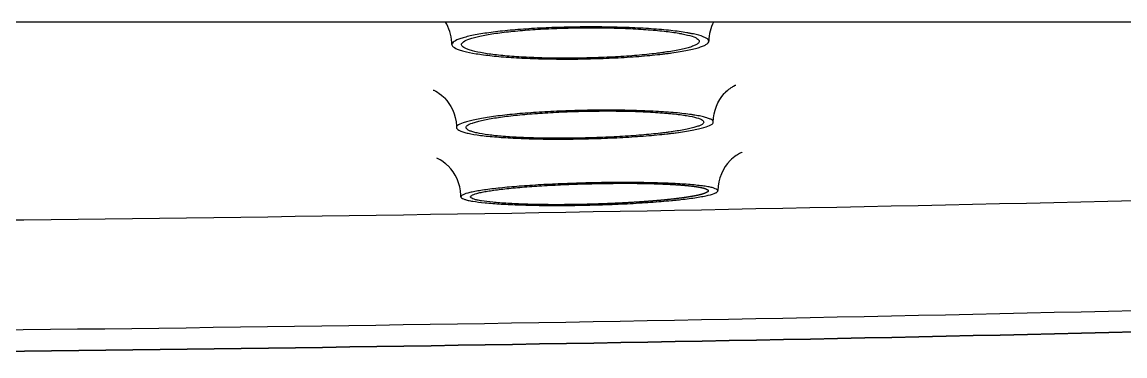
# Model space of a CAD drawing. Header units: millimetres. Extents: x 0 to 2809, y -1128 to 717.
# Drawn here: x 856 to 1027.7, y 312 to 364 of the extents above; entities that cross this region are included whole.
import ezdxf

# ---------------------------------------------------------------- set-up
doc = ezdxf.new("R2010")
doc.units = ezdxf.units.MM
doc.layers.add('Blocks', color=7, linetype='Continuous')
doc.layers.add('Blocks$Inner', color=7, linetype='Continuous', lineweight=25, true_color=0x007f00)
doc.layers.add('Blocks$Outline', color=7, linetype='Continuous', lineweight=35, true_color=0xff3f3f)

# ---------------------------------------------------------------- blocks, each defined once
blk = doc.blocks.new('Balcony Lounge Bench w Arm Front')
at = {"layer": 'Blocks$Inner'}
blk.add_lwpolyline([(1224.49, 364), (1060.55, 364), (874.6, 364), (778.67, 364), (712.85, 364), (647.03, 364), (551.1, 364), (365.15, 364), (201.21, 364)], dxfattribs=at)
for points, knots in [([(922.89, 360.5), (922.89, 360.61), (922.89, 360.71), (922.88, 360.82), (922.82, 362), (922.44, 363.1), (921.88, 364)], [0.000008, 0.000008, 0.000008, 0.000008, 0.359459, 0.359459, 0.359459, 4.273182, 4.273182, 4.273182, 4.273182]), ([(940.82, 363.2), (940.19, 363.18), (939.56, 363.17), (938.31, 363.12), (937.69, 363.1), (935.87, 363.01), (934.71, 362.94), (933.02, 362.81), (932.47, 362.76), (931.41, 362.66), (930.89, 362.61), (929.42, 362.45), (928.51, 362.33), (927.27, 362.13), (926.88, 362.06), (926.15, 361.92), (925.81, 361.85), (925.19, 361.71), (924.9, 361.63), (924.39, 361.48), (924.15, 361.4), (923.54, 361.17), (923.25, 361.01), (922.99, 360.77), (922.93, 360.69), (922.9, 360.57), (922.89, 360.53), (922.89, 360.5)], [147.786431, 147.786431, 147.786431, 147.786431, 149.68967, 149.68967, 151.592908, 151.592908, 155.399385, 155.399385, 157.302623, 157.302623, 159.205862, 159.205862, 163.012338, 163.012338, 164.915577, 164.915577, 166.818815, 166.818815, 168.722054, 168.722054, 170.625292, 170.625292, 174.431769, 174.431769, 176.335007, 176.335007, 177.180337, 177.180337, 177.180337, 177.180337]), ([(924.39, 360.5), (924.39, 360.53), (924.39, 360.57), (924.43, 360.68), (924.48, 360.75), (924.72, 360.98), (924.99, 361.13), (925.56, 361.36), (925.77, 361.43), (926.25, 361.58), (926.52, 361.65), (927.09, 361.78), (927.41, 361.85), (928.08, 361.98), (928.44, 362.05), (929.59, 362.24), (930.43, 362.35), (931.79, 362.51), (932.27, 362.56), (933.25, 362.65), (933.76, 362.69), (935.32, 362.82), (936.4, 362.89), (938.08, 362.97), (938.65, 362.99), (939.81, 363.04), (940.39, 363.06), (940.98, 363.07)], [383.124899, 383.124899, 383.124899, 383.124899, 384.265574, 384.265574, 386.833901, 386.833901, 391.970555, 391.970555, 394.538882, 394.538882, 397.10721, 397.10721, 399.675537, 399.675537, 402.243864, 402.243864, 407.380518, 407.380518, 409.948845, 409.948845, 412.517172, 412.517172, 417.653827, 417.653827, 420.222154, 420.222154, 422.790481, 422.790481, 422.790481, 422.790481]), ([(962.89, 361.01), (962.89, 361.09), (962.85, 361.17), (962.78, 361.26), (962.72, 361.34), (962.62, 361.41), (962.49, 361.49), (962.42, 361.53), (962.35, 361.57), (962.26, 361.61), (962.18, 361.64), (962.09, 361.68), (962, 361.72), (961.61, 361.87), (961.11, 362.01), (960.48, 362.14), (960.33, 362.17), (960.17, 362.21), (960, 362.24), (959.82, 362.27), (959.65, 362.3), (959.46, 362.33), (959.09, 362.4), (958.7, 362.46), (958.29, 362.51), (957.45, 362.63), (956.53, 362.73), (955.5, 362.82), (954.99, 362.86), (954.46, 362.91), (953.92, 362.94), (953.37, 362.98), (952.81, 363.02), (952.23, 363.05), (951.66, 363.08), (951.07, 363.11), (950.46, 363.13), (949.85, 363.15), (949.23, 363.17), (948.6, 363.19), (947.34, 363.22), (946.06, 363.24), (944.76, 363.24), (944.13, 363.24), (943.49, 363.24), (942.84, 363.23)], [250.332814, 250.332814, 250.332814, 250.332814, 253.121177, 253.121177, 253.121177, 255.775128, 255.775128, 255.775128, 257.110629, 257.110629, 257.110629, 258.438624, 258.438624, 258.438624, 263.732217, 263.732217, 263.732217, 265.063012, 265.063012, 265.063012, 266.397936, 266.397936, 266.397936, 269.047181, 269.047181, 269.047181, 274.351006, 274.351006, 274.351006, 277.011787, 277.011787, 277.011787, 279.652688, 279.652688, 279.652688, 282.299131, 282.299131, 282.299131, 284.965807, 284.965807, 284.965807, 290.259437, 290.259437, 290.259437, 292.851377, 292.851377, 292.851377, 292.851377]), ([(942.85, 363.1), (943.44, 363.11), (944.03, 363.11), (944.62, 363.11), (945.82, 363.11), (947.01, 363.1), (948.17, 363.07), (948.75, 363.05), (949.33, 363.03), (949.89, 363.01), (950.45, 362.99), (951, 362.96), (951.53, 362.93), (952.07, 362.9), (952.58, 362.87), (953.09, 362.84), (953.59, 362.8), (954.08, 362.76), (954.56, 362.72), (955.51, 362.63), (956.36, 362.54), (957.13, 362.43), (957.52, 362.38), (957.88, 362.32), (958.22, 362.26), (958.39, 362.23), (958.55, 362.2), (958.71, 362.17), (958.87, 362.14), (959.02, 362.11), (959.17, 362.08), (959.74, 361.95), (960.21, 361.82), (960.56, 361.68), (960.65, 361.64), (960.74, 361.61), (960.81, 361.57), (960.89, 361.54), (960.96, 361.5), (961.02, 361.46), (961.14, 361.39), (961.23, 361.32), (961.29, 361.24), (961.36, 361.17), (961.39, 361.09), (961.39, 361.01)], [256.565289, 256.565289, 256.565289, 256.565289, 259.156974, 259.156974, 259.156974, 264.450055, 264.450055, 264.450055, 267.116451, 267.116451, 267.116451, 269.762622, 269.762622, 269.762622, 272.403262, 272.403262, 272.403262, 275.063796, 275.063796, 275.063796, 280.367193, 280.367193, 280.367193, 283.016261, 283.016261, 283.016261, 284.351107, 284.351107, 284.351107, 285.681831, 285.681831, 285.681831, 290.975217, 290.975217, 290.975217, 292.303178, 292.303178, 292.303178, 293.638652, 293.638652, 293.638652, 296.292571, 296.292571, 296.292571, 299.080828, 299.080828, 299.080828, 299.080828]), ([(961.39, 361.01), (961.39, 360.94), (961.36, 360.86), (961.31, 360.79), (961.28, 360.75), (961.24, 360.71), (961.2, 360.68), (961.16, 360.64), (961.11, 360.6), (961.05, 360.56), (960.94, 360.48), (960.79, 360.41), (960.62, 360.33), (960.45, 360.26), (960.25, 360.18), (960.02, 360.11), (959.9, 360.07), (959.78, 360.04), (959.65, 360), (959.53, 359.96), (959.39, 359.93), (959.25, 359.89), (958.68, 359.75), (958.01, 359.61), (957.25, 359.48), (956.87, 359.41), (956.47, 359.35), (956.04, 359.29), (955.83, 359.26), (955.61, 359.23), (955.38, 359.2), (955.16, 359.17), (954.93, 359.14), (954.7, 359.11), (953.77, 359), (952.77, 358.9), (951.7, 358.81), (951.17, 358.76), (950.62, 358.72), (950.06, 358.68), (949.5, 358.64), (948.93, 358.61), (948.35, 358.57), (947.2, 358.51), (946.02, 358.46), (944.8, 358.42)], [299.080828, 299.080828, 299.080828, 299.080828, 301.59227, 301.59227, 301.59227, 302.928021, 302.928021, 302.928021, 304.256984, 304.256984, 304.256984, 306.900479, 306.900479, 306.900479, 309.544902, 309.544902, 309.544902, 310.875044, 310.875044, 310.875044, 312.210674, 312.210674, 312.210674, 317.509031, 317.509031, 317.509031, 320.165036, 320.165036, 320.165036, 321.500133, 321.500133, 321.500133, 322.827205, 322.827205, 322.827205, 328.121392, 328.121392, 328.121392, 330.788385, 330.788385, 330.788385, 333.436259, 333.436259, 333.436259, 338.742167, 338.742167, 338.742167, 338.742167]), ([(944.94, 358.3), (946.27, 358.33), (947.55, 358.38), (948.79, 358.45), (949.42, 358.48), (950.03, 358.52), (950.64, 358.56), (951.24, 358.6), (951.84, 358.65), (952.42, 358.69), (953.57, 358.79), (954.65, 358.9), (955.65, 359.01), (955.9, 359.04), (956.15, 359.07), (956.39, 359.1), (956.64, 359.13), (956.87, 359.17), (957.11, 359.2), (957.57, 359.26), (958.01, 359.33), (958.42, 359.4), (959.24, 359.53), (959.96, 359.68), (960.57, 359.83), (960.73, 359.87), (960.87, 359.91), (961.01, 359.95), (961.15, 359.98), (961.28, 360.02), (961.41, 360.06), (961.65, 360.14), (961.87, 360.22), (962.06, 360.3), (962.24, 360.38), (962.4, 360.46), (962.52, 360.54), (962.59, 360.58), (962.64, 360.62), (962.69, 360.66), (962.73, 360.7), (962.77, 360.74), (962.8, 360.78), (962.86, 360.86), (962.89, 360.93), (962.89, 361.01)], [210.671317, 210.671317, 210.671317, 210.671317, 215.977556, 215.977556, 215.977556, 218.625545, 218.625545, 218.625545, 221.292619, 221.292619, 221.292619, 226.586873, 226.586873, 226.586873, 227.913944, 227.913944, 227.913944, 229.249034, 229.249034, 229.249034, 231.905011, 231.905011, 231.905011, 237.203272, 237.203272, 237.203272, 238.538874, 238.538874, 238.538874, 239.868986, 239.868986, 239.868986, 242.513356, 242.513356, 242.513356, 245.156804, 245.156804, 245.156804, 246.485749, 246.485749, 246.485749, 247.821484, 247.821484, 247.821484, 250.332814, 250.332814, 250.332814, 250.332814]), ([(922.89, 360.5), (922.89, 360.45), (922.9, 360.41), (922.98, 360.2), (923.17, 360.05), (923.63, 359.82), (923.81, 359.74), (924.23, 359.6), (924.47, 359.53), (925.26, 359.32), (925.9, 359.19), (927.01, 359.01), (927.41, 358.95), (928.24, 358.84), (928.68, 358.79), (930.05, 358.64), (931.05, 358.56), (933.2, 358.42), (934.33, 358.36), (936.09, 358.3), (936.68, 358.28), (937.9, 358.25), (938.53, 358.25), (940.4, 358.23), (941.67, 358.23), (942.95, 358.25)], [177.180337, 177.180337, 177.180337, 177.180337, 178.238246, 178.238246, 182.044723, 182.044723, 183.947961, 183.947961, 185.851199, 185.851199, 189.657676, 189.657676, 191.560915, 191.560915, 193.464153, 193.464153, 197.27063, 197.27063, 201.077107, 201.077107, 202.980345, 202.980345, 204.883584, 204.883584, 208.69006, 208.69006, 208.69006, 208.69006]), ([(942.94, 358.38), (941.76, 358.36), (940.59, 358.36), (938.86, 358.37), (938.28, 358.38), (937.15, 358.4), (936.6, 358.42), (934.97, 358.48), (933.93, 358.53), (931.94, 358.66), (931.01, 358.74), (929.74, 358.88), (929.34, 358.93), (928.57, 359.03), (928.2, 359.09), (927.17, 359.26), (926.58, 359.38), (925.85, 359.58), (925.63, 359.64), (925.24, 359.78), (925.07, 359.85), (924.65, 360.07), (924.48, 360.22), (924.4, 360.41), (924.39, 360.45), (924.39, 360.5)], [340.604013, 340.604013, 340.604013, 340.604013, 345.740667, 345.740667, 348.308994, 348.308994, 350.877321, 350.877321, 356.013975, 356.013975, 361.15063, 361.15063, 363.718957, 363.718957, 366.287284, 366.287284, 371.423938, 371.423938, 373.992265, 373.992265, 376.560592, 376.560592, 381.697247, 381.697247, 383.124899, 383.124899, 383.124899, 383.124899]), ([(963.59, 348.41), (963.59, 350.15), (964.3, 351.76), (965.28, 352.85), (965.35, 352.92), (965.41, 352.99), (965.48, 353.05), (965.73, 353.31), (965.97, 353.51), (966.2, 353.67), (966.42, 353.83), (966.61, 353.95), (966.75, 354.02), (966.99, 354.15), (967.09, 354.18), (967.09, 354.18)], [62.865541, 62.865541, 62.865541, 62.865541, 68.50429, 68.50429, 68.50429, 68.874561, 68.874561, 68.874561, 70.319035, 70.319035, 70.319035, 71.786987, 71.786987, 71.786987, 74.223516, 74.223516, 74.223516, 74.223516]), ([(919.94, 353.41), (919.94, 353.42), (920.58, 353.31), (921.63, 352.28), (921.66, 352.25), (921.68, 352.23), (921.71, 352.2), (922.73, 351.17), (923.52, 349.58), (923.59, 347.83), (923.59, 347.74), (923.59, 347.65), (923.59, 347.57)], [-11.773348, -11.773348, -11.773348, -11.773348, -6.129342, -6.129342, -6.129342, -5.993134, -5.993134, -5.993134, -0.28321, -0.28321, -0.28321, -0.000009, -0.000009, -0.000009, -0.000009]), ([(941.56, 350.19), (940.92, 350.17), (940.29, 350.15), (939.04, 350.09), (938.42, 350.06), (936.6, 349.97), (935.43, 349.89), (933.75, 349.75), (933.2, 349.71), (932.13, 349.6), (931.62, 349.55), (930.14, 349.39), (929.23, 349.27), (927.98, 349.08), (927.59, 349.01), (926.86, 348.88), (926.52, 348.81), (925.9, 348.67), (925.61, 348.6), (925.09, 348.46), (924.86, 348.39), (924.24, 348.17), (923.95, 348.02), (923.69, 347.81), (923.64, 347.73), (923.6, 347.63), (923.59, 347.6), (923.59, 347.57)], [62.89842, 62.89842, 62.89842, 62.89842, 64.80312, 64.80312, 66.707821, 66.707821, 70.517223, 70.517223, 72.421924, 72.421924, 74.326625, 74.326625, 78.136026, 78.136026, 80.040727, 80.040727, 81.945428, 81.945428, 83.850129, 83.850129, 85.75483, 85.75483, 89.564231, 89.564231, 91.468932, 91.468932, 92.317305, 92.317305, 92.317305, 92.317305]), ([(925.09, 347.57), (925.09, 347.6), (925.1, 347.63), (925.13, 347.73), (925.19, 347.79), (925.43, 348), (925.7, 348.14), (926.26, 348.34), (926.48, 348.41), (926.96, 348.55), (927.23, 348.61), (927.8, 348.74), (928.12, 348.81), (928.79, 348.93), (929.15, 349), (930.3, 349.18), (931.14, 349.29), (932.51, 349.45), (932.99, 349.5), (933.98, 349.59), (934.49, 349.64), (936.05, 349.77), (937.13, 349.84), (938.81, 349.94), (939.38, 349.97), (940.54, 350.02), (941.12, 350.04), (941.71, 350.06)], [313.535662, 313.535662, 313.535662, 313.535662, 314.320401, 314.320401, 316.082339, 316.082339, 319.606216, 319.606216, 321.368154, 321.368154, 323.130092, 323.130092, 324.89203, 324.89203, 326.653969, 326.653969, 330.177845, 330.177845, 331.939783, 331.939783, 333.701721, 333.701721, 337.225598, 337.225598, 338.987536, 338.987536, 340.749474, 340.749474, 340.749474, 340.749474]), ([(963.59, 348.42), (963.59, 348.57), (963.45, 348.71), (963.13, 348.88), (963.05, 348.91), (962.89, 348.98), (962.8, 349.01), (962.51, 349.11), (962.29, 349.17), (961.79, 349.29), (961.51, 349.35), (961.04, 349.44), (960.88, 349.47), (960.54, 349.52), (960.36, 349.55), (959.44, 349.68), (958.61, 349.78), (957.22, 349.91), (956.73, 349.95), (955.71, 350.02), (955.18, 350.05), (953.54, 350.14), (952.39, 350.19), (950.57, 350.24), (949.95, 350.25), (948.69, 350.27), (948.06, 350.27), (946.78, 350.28), (946.13, 350.27), (944.83, 350.26), (944.18, 350.25), (943.52, 350.24)], [29.498103, 29.498103, 29.498103, 29.498103, 33.427424, 33.427424, 34.409754, 34.409754, 35.392084, 35.392084, 37.356745, 37.356745, 39.321405, 39.321405, 40.303736, 40.303736, 41.286066, 41.286066, 45.215387, 45.215387, 47.180048, 47.180048, 49.144708, 49.144708, 53.074029, 53.074029, 55.03869, 55.03869, 57.00335, 57.00335, 58.968011, 58.968011, 60.932671, 60.932671, 60.932671, 60.932671]), ([(943.53, 350.11), (944.14, 350.12), (944.75, 350.13), (946.55, 350.15), (947.74, 350.15), (949.48, 350.13), (950.06, 350.12), (951.18, 350.09), (951.73, 350.07), (952.79, 350.03), (953.31, 350), (954.32, 349.95), (954.81, 349.92), (956.23, 349.81), (957.08, 349.74), (958.24, 349.6), (958.6, 349.55), (959.11, 349.48), (959.27, 349.45), (959.59, 349.4), (959.74, 349.38), (960.46, 349.24), (960.92, 349.13), (961.36, 348.97), (961.45, 348.94), (961.6, 348.88), (961.66, 348.85), (961.85, 348.75), (961.94, 348.69), (962.06, 348.55), (962.09, 348.48), (962.09, 348.41)], [200.384133, 200.384133, 200.384133, 200.384133, 203.035006, 203.035006, 208.33675, 208.33675, 210.987622, 210.987622, 213.638495, 213.638495, 216.289367, 216.289367, 218.940239, 218.940239, 224.241983, 224.241983, 226.892856, 226.892856, 228.218292, 228.218292, 229.543728, 229.543728, 234.845472, 234.845472, 236.170908, 236.170908, 237.496345, 237.496345, 240.147217, 240.147217, 242.89454, 242.89454, 242.89454, 242.89454]), ([(923.59, 347.57), (923.59, 347.53), (923.6, 347.49), (923.69, 347.31), (923.87, 347.17), (924.33, 346.98), (924.51, 346.91), (924.93, 346.79), (925.17, 346.73), (925.97, 346.55), (926.61, 346.45), (927.72, 346.3), (928.12, 346.26), (928.95, 346.17), (929.39, 346.13), (930.31, 346.06), (930.79, 346.02), (931.79, 345.96), (932.31, 345.93), (933.92, 345.86), (935.05, 345.82), (936.81, 345.78), (937.41, 345.77), (938.63, 345.76), (939.26, 345.76), (941.13, 345.77), (942.4, 345.78), (943.68, 345.81)], [-0.000009, -0.000009, -0.000009, -0.000009, 1.05632, 1.05632, 4.865721, 4.865721, 6.770422, 6.770422, 8.675123, 8.675123, 12.484525, 12.484525, 14.389226, 14.389226, 16.293926, 16.293926, 18.198627, 18.198627, 20.103328, 20.103328, 23.91273, 23.91273, 25.817431, 25.817431, 27.722132, 27.722132, 31.531533, 31.531533, 31.531533, 31.531533]), ([(943.67, 345.94), (942.49, 345.91), (941.32, 345.89), (939.58, 345.89), (939, 345.89), (937.87, 345.9), (937.32, 345.9), (935.69, 345.94), (934.65, 345.97), (933.15, 346.04), (932.67, 346.06), (931.75, 346.12), (931.31, 346.15), (930.46, 346.22), (930.05, 346.26), (929.28, 346.34), (928.91, 346.38), (927.88, 346.52), (927.29, 346.62), (926.56, 346.78), (926.33, 346.83), (925.94, 346.95), (925.77, 347.01), (925.35, 347.2), (925.18, 347.32), (925.1, 347.49), (925.09, 347.53), (925.09, 347.57)], [284.367452, 284.367452, 284.367452, 284.367452, 287.891328, 287.891328, 289.653266, 289.653266, 291.415204, 291.415204, 294.939081, 294.939081, 296.701019, 296.701019, 298.462957, 298.462957, 300.224896, 300.224896, 301.986834, 301.986834, 305.51071, 305.51071, 307.272648, 307.272648, 309.034587, 309.034587, 312.558463, 312.558463, 313.535662, 313.535662, 313.535662, 313.535662]), ([(962.09, 348.41), (962.09, 348.35), (962.06, 348.28), (961.98, 348.18), (961.94, 348.15), (961.86, 348.08), (961.81, 348.05), (961.63, 347.94), (961.49, 347.87), (961.14, 347.74), (960.94, 347.67), (960.6, 347.57), (960.47, 347.54), (960.21, 347.47), (960.08, 347.44), (959.37, 347.27), (958.7, 347.15), (957.56, 346.97), (957.15, 346.91), (956.51, 346.82), (956.29, 346.79), (955.84, 346.74), (955.61, 346.71), (954.44, 346.58), (953.44, 346.48), (951.84, 346.35), (951.29, 346.31), (950.17, 346.23), (949.6, 346.19), (947.87, 346.09), (946.69, 346.04), (945.47, 345.99)], [242.89454, 242.89454, 242.89454, 242.89454, 245.448961, 245.448961, 246.774397, 246.774397, 248.099833, 248.099833, 250.750706, 250.750706, 253.401578, 253.401578, 254.727014, 254.727014, 256.05245, 256.05245, 261.354195, 261.354195, 264.005067, 264.005067, 265.330503, 265.330503, 266.655939, 266.655939, 271.957683, 271.957683, 274.608556, 274.608556, 277.259428, 277.259428, 282.561172, 282.561172, 282.561172, 282.561172]), ([(945.64, 345.87), (946.31, 345.89), (946.96, 345.91), (948.88, 346), (950.12, 346.07), (951.94, 346.19), (952.54, 346.23), (953.69, 346.33), (954.25, 346.37), (955.32, 346.48), (955.85, 346.53), (956.6, 346.61), (956.85, 346.64), (957.33, 346.7), (957.57, 346.73), (958.73, 346.88), (959.55, 347.01), (960.63, 347.21), (960.96, 347.28), (961.42, 347.38), (961.57, 347.42), (961.85, 347.49), (961.98, 347.52), (962.6, 347.7), (962.97, 347.84), (963.29, 348.02), (963.34, 348.06), (963.43, 348.13), (963.47, 348.17), (963.56, 348.28), (963.59, 348.35), (963.59, 348.41)], [33.484162, 33.484162, 33.484162, 33.484162, 35.448823, 35.448823, 39.378144, 39.378144, 41.342804, 41.342804, 43.307465, 43.307465, 45.272125, 45.272125, 46.254456, 46.254456, 47.236786, 47.236786, 51.166107, 51.166107, 53.130768, 53.130768, 54.113098, 54.113098, 55.095428, 55.095428, 59.024749, 59.024749, 60.007079, 60.007079, 60.98941, 60.98941, 62.865541, 62.865541, 62.865541, 62.865541]), ([(968.09, 343.71), (968.06, 343.7), (967.99, 343.67), (967.87, 343.62), (967.75, 343.56), (967.58, 343.48), (967.36, 343.34), (967.09, 343.18), (966.77, 342.95), (966.43, 342.64), (966.36, 342.57), (966.28, 342.5), (966.21, 342.43), (965.1, 341.31), (964.31, 339.59), (964.29, 337.76)], [31.999091, 31.999091, 31.999091, 31.999091, 33.417981, 33.417981, 33.417981, 34.853006, 34.853006, 34.853006, 36.635766, 36.635766, 36.635766, 37.014728, 37.014728, 37.014728, 42.885145, 42.885145, 42.885145, 42.885145]), ([(1224.49, 342.21), (1224.45, 342.21), (1224.41, 342.21), (1224.36, 342.2), (1223.78, 342.18), (1223.2, 342.16), (1222.61, 342.14), (1220.29, 342.05), (1217.96, 341.96), (1215.63, 341.87), (1210.97, 341.7), (1206.31, 341.52), (1201.66, 341.35), (1192.35, 341.01), (1183.03, 340.68), (1173.72, 340.35), (1155.1, 339.71), (1136.47, 339.1), (1117.83, 338.54), (1072.85, 337.17), (1027.85, 336.04), (982.84, 335.13), (937.84, 334.22), (892.83, 333.53), (847.81, 333.07), (802.83, 332.62), (757.83, 332.4), (712.85, 332.4)], [-1030.597712, -1030.597712, -1030.597712, -1030.597712, -1030.467005, -1030.467005, -1030.467005, -1028.716244, -1028.716244, -1028.716244, -1021.726434, -1021.726434, -1021.726434, -1007.74364, -1007.74364, -1007.74364, -979.788621, -979.788621, -979.788621, -923.867941, -923.867941, -923.867941, -788.816801, -788.816801, -788.816801, -653.768562, -653.768562, -653.768562, -518.79142, -518.79142, -518.79142, -518.79142]), ([(924.29, 336.77), (924.29, 336.86), (924.29, 336.94), (924.29, 337.03), (924.22, 338.84), (923.4, 340.49), (922.29, 341.58), (922.16, 341.7), (922.04, 341.81), (921.91, 341.92), (921.25, 342.47), (920.79, 342.71), (920.53, 342.81)], [0.000007, 0.000007, 0.000007, 0.000007, 0.271322, 0.271322, 0.271322, 6.009027, 6.009027, 6.009027, 6.652776, 6.652776, 6.652776, 9.885346, 9.885346, 9.885346, 9.885346]), ([(942.28, 338.89), (941.65, 338.87), (941.02, 338.85), (939.76, 338.79), (939.14, 338.77), (937.32, 338.68), (936.15, 338.61), (934.47, 338.5), (933.91, 338.46), (932.85, 338.37), (932.33, 338.33), (930.85, 338.2), (929.94, 338.1), (928.69, 337.95), (928.3, 337.9), (927.57, 337.79), (927.23, 337.74), (926.61, 337.63), (926.32, 337.57), (925.8, 337.46), (925.56, 337.41), (924.95, 337.24), (924.66, 337.12), (924.4, 336.96), (924.34, 336.9), (924.3, 336.82), (924.29, 336.8), (924.29, 336.77)], [191.879727, 191.879727, 191.879727, 191.879727, 193.784866, 193.784866, 195.690004, 195.690004, 199.500282, 199.500282, 201.405421, 201.405421, 203.31056, 203.31056, 207.120837, 207.120837, 209.025976, 209.025976, 210.931115, 210.931115, 212.836253, 212.836253, 214.741392, 214.741392, 218.55167, 218.55167, 220.456809, 220.456809, 221.309258, 221.309258, 221.309258, 221.309258]), ([(925.79, 336.77), (925.79, 336.79), (925.8, 336.82), (925.84, 336.89), (925.89, 336.94), (926.13, 337.1), (926.4, 337.2), (926.97, 337.36), (927.19, 337.41), (927.67, 337.52), (927.93, 337.57), (928.51, 337.67), (928.83, 337.72), (929.5, 337.82), (929.86, 337.87), (931.01, 338.01), (931.86, 338.1), (933.23, 338.23), (933.7, 338.27), (934.69, 338.35), (935.2, 338.38), (936.76, 338.49), (937.85, 338.56), (939.53, 338.64), (940.1, 338.67), (941.26, 338.72), (941.84, 338.74), (942.43, 338.76)], [299.750155, 299.750155, 299.750155, 299.750155, 300.900644, 300.900644, 303.471878, 303.471878, 308.614347, 308.614347, 311.185582, 311.185582, 313.756816, 313.756816, 316.328051, 316.328051, 318.899285, 318.899285, 324.041754, 324.041754, 326.612989, 326.612989, 329.184223, 329.184223, 334.326692, 334.326692, 336.897927, 336.897927, 339.469161, 339.469161, 339.469161, 339.469161]), ([(964.29, 337.72), (964.29, 337.83), (964.16, 337.94), (963.83, 338.07), (963.75, 338.1), (963.59, 338.15), (963.5, 338.18), (963.21, 338.25), (962.99, 338.3), (962.49, 338.39), (962.21, 338.43), (961.58, 338.51), (961.24, 338.55), (960.14, 338.67), (959.31, 338.73), (957.92, 338.82), (957.43, 338.84), (956.41, 338.89), (955.88, 338.91), (954.24, 338.96), (953.09, 338.98), (951.27, 339), (950.65, 339.01), (949.39, 339.01), (948.76, 339.01), (947.48, 339), (946.83, 338.99), (945.53, 338.97), (944.88, 338.96), (944.22, 338.94)], [157.821874, 157.821874, 157.821874, 157.821874, 161.752812, 161.752812, 162.735546, 162.735546, 163.71828, 163.71828, 165.683749, 165.683749, 167.649218, 167.649218, 169.614687, 169.614687, 173.545625, 173.545625, 175.511094, 175.511094, 177.476563, 177.476563, 181.407501, 181.407501, 183.37297, 183.37297, 185.338439, 185.338439, 187.303908, 187.303908, 189.269377, 189.269377, 189.269377, 189.269377]), ([(924.29, 336.77), (924.29, 336.74), (924.3, 336.71), (924.39, 336.57), (924.57, 336.47), (925.03, 336.32), (925.21, 336.27), (925.64, 336.17), (925.88, 336.13), (926.67, 336), (927.31, 335.92), (928.42, 335.81), (928.82, 335.77), (929.66, 335.71), (930.1, 335.68), (931.01, 335.62), (931.49, 335.6), (932.49, 335.55), (933.01, 335.53), (934.63, 335.48), (935.76, 335.45), (937.52, 335.43), (938.11, 335.43), (939.34, 335.43), (939.96, 335.43), (941.84, 335.44), (943.1, 335.46), (944.38, 335.49)], [221.309258, 221.309258, 221.309258, 221.309258, 222.361947, 222.361947, 226.172225, 226.172225, 228.077364, 228.077364, 229.982502, 229.982502, 233.79278, 233.79278, 235.697919, 235.697919, 237.603058, 237.603058, 239.508196, 239.508196, 241.413335, 241.413335, 245.223613, 245.223613, 247.128751, 247.128751, 249.03389, 249.03389, 252.844168, 252.844168, 252.844168, 252.844168]), ([(944.38, 335.62), (943.19, 335.59), (942.02, 335.57), (940.29, 335.55), (939.71, 335.55), (938.58, 335.55), (938.02, 335.55), (936.4, 335.57), (935.35, 335.59), (933.86, 335.64), (933.38, 335.66), (932.45, 335.7), (932.01, 335.72), (931.16, 335.77), (930.76, 335.8), (929.98, 335.85), (929.61, 335.89), (928.58, 335.99), (927.99, 336.06), (927.26, 336.18), (927.04, 336.22), (926.64, 336.31), (926.48, 336.35), (926.05, 336.49), (925.88, 336.59), (925.8, 336.72), (925.79, 336.74), (925.79, 336.77)], [257.189657, 257.189657, 257.189657, 257.189657, 262.332126, 262.332126, 264.903361, 264.903361, 267.474595, 267.474595, 272.617064, 272.617064, 275.188299, 275.188299, 277.759533, 277.759533, 280.330768, 280.330768, 282.902002, 282.902002, 288.044471, 288.044471, 290.615706, 290.615706, 293.18694, 293.18694, 298.329409, 298.329409, 299.750155, 299.750155, 299.750155, 299.750155]), ([(946.31, 335.54), (946.33, 335.55), (946.34, 335.55), (947.02, 335.57), (947.66, 335.59), (949.58, 335.67), (950.83, 335.74), (952.64, 335.85), (953.24, 335.89), (954.39, 335.97), (954.95, 336.01), (956.03, 336.1), (956.55, 336.15), (957.31, 336.22), (957.55, 336.25), (958.04, 336.3), (958.28, 336.32), (959.43, 336.45), (960.26, 336.56), (961.33, 336.73), (961.67, 336.79), (962.13, 336.87), (962.28, 336.9), (962.55, 336.96), (962.69, 336.99), (963.3, 337.14), (963.68, 337.26), (963.99, 337.4), (964.04, 337.43), (964.14, 337.49), (964.18, 337.52), (964.27, 337.61), (964.29, 337.66), (964.29, 337.72)], [128.384579, 128.384579, 128.384579, 128.384579, 128.435266, 128.435266, 130.400735, 130.400735, 134.331673, 134.331673, 136.297142, 136.297142, 138.262611, 138.262611, 140.22808, 140.22808, 141.210814, 141.210814, 142.193549, 142.193549, 146.124487, 146.124487, 148.089956, 148.089956, 149.07269, 149.07269, 150.055425, 150.055425, 153.986363, 153.986363, 154.969097, 154.969097, 155.951831, 155.951831, 157.821874, 157.821874, 157.821874, 157.821874]), ([(1224.5, 325.08), (1223.98, 325.06), (1223.45, 325.04), (1222.92, 325.02), (1220.58, 324.93), (1218.25, 324.84), (1215.92, 324.75), (1211.26, 324.58), (1206.6, 324.4), (1201.94, 324.23), (1192.62, 323.89), (1183.29, 323.56), (1173.97, 323.23), (1155.32, 322.59), (1136.67, 321.98), (1118.02, 321.41), (1072.98, 320.05), (1027.93, 318.92), (982.87, 318.01), (937.82, 317.1), (892.76, 316.41), (847.69, 315.95), (802.75, 315.5), (757.79, 315.28), (712.85, 315.28)], [13.712784, 13.712784, 13.712784, 13.712784, 15.30337, 15.30337, 15.30337, 22.300689, 22.300689, 22.300689, 36.298682, 36.298682, 36.298682, 64.284763, 64.284763, 64.284763, 120.269528, 120.269528, 120.269528, 255.474671, 255.474671, 255.474671, 390.674417, 390.674417, 390.674417, 525.53183, 525.53183, 525.53183, 525.53183]), ([(1224.49, 321.76), (1224.15, 321.74), (1222.4, 321.68), (1209.4, 321.18), (1196.74, 320.72), (1162.99, 319.53), (1140.49, 318.79), (1072.98, 316.74), (1027.97, 315.62), (937.93, 313.8), (892.91, 313.11), (802.87, 312.2), (757.86, 311.99), (712.85, 311.99)], [28.515564, 28.515564, 28.515564, 28.515564, 29.550114, 33.771847, 67.545708, 67.545708, 135.093431, 135.093431, 270.188876, 270.188876, 405.284322, 405.284322, 540.333851, 540.333851, 540.333851, 540.333851])]:
    blk.add_open_spline(points, degree=3, knots=knots, dxfattribs=at)
for points in [[(942.84, 363.23), (942.17, 363.23), (941.49, 363.21), (940.82, 363.2)], [(940.98, 363.07), (941.6, 363.09), (942.22, 363.1), (942.85, 363.1)], [(963.61, 364), (963.16, 363.12), (962.89, 362.09), (962.89, 361.01)], [(944.8, 358.42), (944.18, 358.41), (943.56, 358.39), (942.94, 358.38)], [(942.95, 358.25), (943.61, 358.26), (944.27, 358.28), (944.94, 358.3)], [(943.52, 350.24), (942.86, 350.23), (942.21, 350.21), (941.56, 350.19)], [(941.71, 350.06), (942.31, 350.08), (942.91, 350.1), (943.53, 350.11)], [(943.68, 345.81), (944.33, 345.83), (944.98, 345.84), (945.64, 345.87)], [(944.22, 338.94), (943.57, 338.93), (942.92, 338.91), (942.28, 338.89)], [(942.43, 338.76), (943.02, 338.78), (943.62, 338.8), (944.24, 338.81)], [(946.16, 335.67), (945.56, 335.65), (944.97, 335.64), (944.38, 335.62)], [(944.38, 335.49), (945.03, 335.51), (945.67, 335.52), (946.31, 335.54)]]:
    blk.add_open_spline(points, degree=3, dxfattribs=at)
blk.add_rational_spline([(945.47, 345.99), (944.87, 345.97), (944.27, 345.95), (943.67, 345.94)], [1, 0.999999999993, 0.999999999993, 1], degree=3, dxfattribs=at)
for points, weights, knots in [([(944.24, 338.81), (944.86, 338.83), (945.47, 338.84), (946.07, 338.85), (947.27, 338.87), (948.46, 338.88), (949.62, 338.89), (950.2, 338.89), (950.78, 338.88), (951.34, 338.88), (951.9, 338.87), (952.45, 338.87), (952.98, 338.86), (953.51, 338.85), (954.03, 338.83), (954.53, 338.82), (955.03, 338.8), (955.52, 338.78), (956, 338.76), (956.94, 338.72), (957.8, 338.67), (958.56, 338.61), (958.95, 338.58), (959.31, 338.55), (959.65, 338.52), (959.82, 338.5), (959.98, 338.48), (960.14, 338.46), (960.3, 338.45), (960.45, 338.43), (960.59, 338.41), (961.16, 338.33), (961.63, 338.25), (961.98, 338.16), (962.07, 338.14), (962.15, 338.11), (962.23, 338.09), (962.3, 338.07), (962.37, 338.04), (962.43, 338.02), (962.55, 337.97), (962.64, 337.92), (962.7, 337.87), (962.76, 337.82), (962.79, 337.77), (962.79, 337.71)], [1.00000001302, 1.00000001301, 1.000000013, 1.000000013, 1.00000001298, 1.00000001296, 1.00000001294, 1.00000001293, 1.00000001292, 1.00000001291, 1.0000000129, 1.0000000129, 1.00000001289, 1.00000001288, 1.00000001287, 1.00000001286, 1.00000001285, 1.00000001284, 1.00000001284, 1.00000001282, 1.00000001281, 1.00000001279, 1.00000001279, 1.00000001278, 1.00000001277, 1.00000001277, 1.00000001277, 1.00000001277, 1.00000001276, 1.00000001276, 1.00000001276, 1.00000001275, 1.00000001274, 1.00000001273, 1.00000001273, 1.00000001273, 1.00000001273, 1.00000001273, 1.00000001273, 1.00000001273, 1.00000001272, 1.00000001272, 1.00000001272, 1.00000001272, 1.00000001272, 1.00000001272], [172.366074, 172.366074, 172.366074, 172.366074, 175.026812, 175.026812, 175.026812, 180.320216, 180.320216, 180.320216, 182.98679, 182.98679, 182.98679, 185.633136, 185.633136, 185.633136, 188.273783, 188.273783, 188.273783, 190.934123, 190.934123, 190.934123, 196.237187, 196.237187, 196.237187, 198.885626, 198.885626, 198.885626, 200.220113, 200.220113, 200.220113, 201.550646, 201.550646, 201.550646, 206.84236, 206.84236, 206.84236, 208.169682, 208.169682, 208.169682, 209.504577, 209.504577, 209.504577, 212.157554, 212.157554, 212.157554, 214.87878, 214.87878, 214.87878, 214.87878]), ([(962.79, 337.71), (962.79, 337.66), (962.77, 337.61), (962.71, 337.56), (962.68, 337.53), (962.64, 337.51), (962.6, 337.48), (962.56, 337.45), (962.5, 337.42), (962.45, 337.4), (962.33, 337.34), (962.18, 337.29), (962.01, 337.23), (961.84, 337.18), (961.64, 337.12), (961.41, 337.07), (961.29, 337.04), (961.17, 337.01), (961.04, 336.98), (960.91, 336.96), (960.77, 336.93), (960.63, 336.9), (960.06, 336.79), (959.39, 336.69), (958.63, 336.59), (958.25, 336.54), (957.84, 336.49), (957.41, 336.44), (957.2, 336.41), (956.98, 336.39), (956.75, 336.36), (956.53, 336.34), (956.3, 336.32), (956.06, 336.29), (955.13, 336.2), (954.13, 336.12), (953.06, 336.04), (952.53, 336), (951.98, 335.96), (951.42, 335.93), (950.86, 335.89), (950.29, 335.86), (949.71, 335.83), (948.56, 335.77), (947.37, 335.72), (946.16, 335.67)], [1.00000001272, 1.00000001272, 1.00000001272, 1.00000001272, 1.00000001272, 1.00000001272, 1.00000001272, 1.00000001272, 1.00000001272, 1.00000001273, 1.00000001273, 1.00000001273, 1.00000001273, 1.00000001274, 1.00000001274, 1.00000001274, 1.00000001275, 1.00000001275, 1.00000001275, 1.00000001275, 1.00000001276, 1.00000001276, 1.00000001277, 1.00000001278, 1.00000001279, 1.0000000128, 1.00000001281, 1.00000001281, 1.00000001282, 1.00000001282, 1.00000001283, 1.00000001283, 1.00000001283, 1.00000001284, 1.00000001285, 1.00000001287, 1.00000001289, 1.0000000129, 1.00000001291, 1.00000001291, 1.00000001292, 1.00000001293, 1.00000001294, 1.00000000863, 1.00000000431, 1], [214.87878, 214.87878, 214.87878, 214.87878, 217.454442, 217.454442, 217.454442, 218.789498, 218.789498, 218.789498, 220.117879, 220.117879, 220.117879, 222.760044, 222.760044, 222.760044, 225.402971, 225.402971, 225.402971, 226.732315, 226.732315, 226.732315, 228.067283, 228.067283, 228.067283, 233.363238, 233.363238, 233.363238, 236.01803, 236.01803, 236.01803, 237.352633, 237.352633, 237.352633, 238.679262, 238.679262, 238.679262, 243.971935, 243.971935, 243.971935, 246.638363, 246.638363, 246.638363, 249.285863, 249.285863, 249.285863, 254.591399, 254.591399, 254.591399, 254.591399])]:
    blk.add_rational_spline(points, weights, degree=3, knots=knots, dxfattribs=at)
at = {"layer": 'Blocks$Outline'}
blk.add_open_spline([(201.21, 321.76), (201.55, 321.74), (203.3, 321.68), (216.3, 321.18), (228.96, 320.72), (262.71, 319.53), (285.21, 318.79), (352.72, 316.74), (397.73, 315.62), (487.77, 313.8), (532.79, 313.11), (622.82, 312.2), (667.84, 311.99), (712.85, 311.99), (757.86, 311.99), (802.87, 312.2), (892.91, 313.11), (937.93, 313.8), (1027.97, 315.62), (1072.98, 316.74), (1140.49, 318.79), (1162.99, 319.53), (1196.74, 320.72), (1209.4, 321.18), (1222.4, 321.68), (1224.15, 321.74), (1224.49, 321.76)], degree=3, knots=[-1052.152137, -1052.152137, -1052.152137, -1052.152137, -1051.117588, -1046.895855, -1013.121994, -1013.121994, -945.574271, -945.574271, -810.478825, -810.478825, -675.38338, -675.38338, -540.333851, -540.333851, -540.333851, -405.284322, -405.284322, -270.188876, -270.188876, -135.093431, -135.093431, -67.545708, -67.545708, -33.771847, -29.550114, -28.515564, -28.515564, -28.515564, -28.515564], dxfattribs=at)

msp = doc.modelspace()

# ---------------------------------------------------------------- block references
at = {"layer": 'Blocks'}
msp.add_blockref('Balcony Lounge Bench w Arm Front', (0, 0), dxfattribs=at)

doc.saveas('drawing.dxf')
